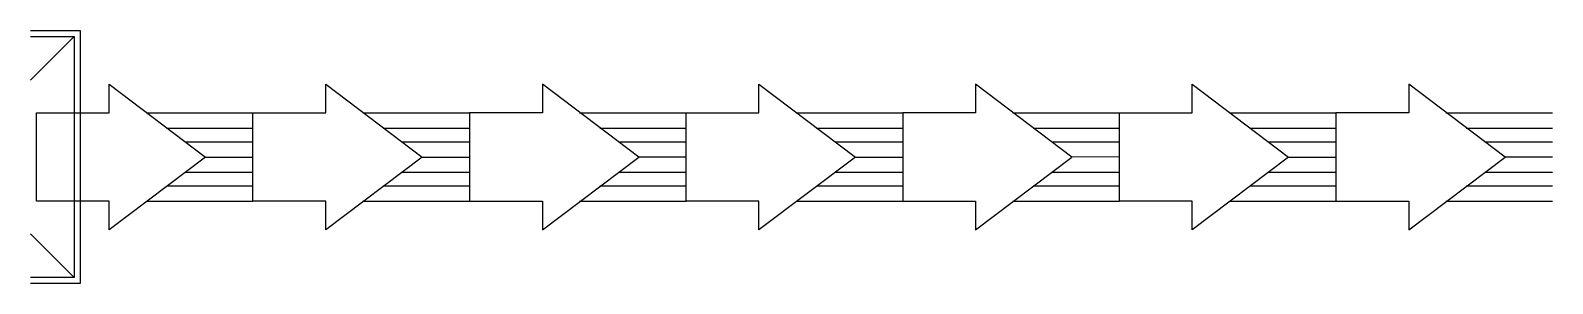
# Model space of a CAD drawing. Header units: metres. Extents: x -1164 to -1017, y 3 to 563.
# Drawn here: x -1084.86 to -1078.53, y 541.55 to 542.6 of the extents above; entities that cross this region are included whole.
import ezdxf

# ---------------------------------------------------------------- set-up
doc = ezdxf.new("R2010")
doc.units = ezdxf.units.M

# ---------------------------------------------------------------- blocks, each defined once
blk = doc.blocks.new('T2DPAA-T2D-C3S-SD-M2D-100020_250_dwg-40816774-DRG 2873021 - motorway level drainage')
at = {"color": 253, "lineweight": 25, "true_color": 0xa3a3a3}
for p, q in [((85.9745, -407.9136), (86.0276, -408.1132)), ((85.1593, -408.1303), (85.0305, -408.3523)), ((85.7675, -408.4671), (85.8813, -408.8951)), ((85.4142, -408.561), (85.5279, -408.989)), ((85.728, -408.5648), (85.8201, -408.9114)), ((85.497, -408.6262), (85.5891, -408.9728)), ((85.5712, -408.6865), (85.6435, -408.9583)), ((85.6935, -408.654), (85.7658, -408.9258)), ((85.9987, -409.3369), (86.1124, -409.7649)), ((85.6453, -409.4308), (85.7591, -409.8588)), ((85.9592, -409.4346), (86.0513, -409.7812)), ((85.7282, -409.496), (85.8203, -409.8426)), ((85.8024, -409.5563), (85.8746, -409.8281)), ((85.9247, -409.5238), (85.9969, -409.7956)), ((86.2298, -410.2067), (86.3436, -410.6347)), ((85.8765, -410.3006), (85.9903, -410.7286)), ((86.1903, -410.3045), (86.2824, -410.651)), ((85.9593, -410.3659), (86.0514, -410.7124)), ((86.1559, -410.3936), (86.2281, -410.6654)), ((86.0335, -410.4261), (86.1058, -410.6979)), ((86.461, -411.0765), (86.5748, -411.5045)), ((86.1077, -411.1704), (86.2214, -411.5984)), ((86.4215, -411.1743), (86.5136, -411.5208)), ((86.1905, -411.2357), (86.2826, -411.5822)), ((86.387, -411.2635), (86.4592, -411.5352)), ((86.2647, -411.296), (86.3369, -411.5677)), ((86.6922, -411.9463), (86.8059, -412.3744)), ((86.3388, -412.0402), (86.4526, -412.4683)), ((86.6527, -412.0441), (86.7448, -412.3906)), ((86.4216, -412.1055), (86.5137, -412.452)), ((86.4959, -412.1658), (86.5681, -412.4376)), ((86.6182, -412.1333), (86.6904, -412.4051)), ((86.9233, -412.8161), (87.0371, -413.2442)), ((86.57, -412.91), (86.6838, -413.3381)), ((86.8838, -412.9139), (86.9759, -413.2604)), ((86.6528, -412.9753), (86.7449, -413.3218)), ((86.727, -413.0356), (86.7993, -413.3074)), ((86.8493, -413.0031), (86.9216, -413.2749)), ((87.1545, -413.6859), (87.2682, -414.114)), ((86.8012, -413.7798), (86.9149, -414.2079)), ((87.115, -413.7837), (87.2071, -414.1302)), ((86.884, -413.8451), (86.9761, -414.1916)), ((87.0805, -413.8729), (87.1527, -414.1447)), ((86.9582, -413.9054), (87.0304, -414.1772))]:
    blk.add_line(p, q, dxfattribs=at)
at = {"color": 253, "lineweight": 25, "true_color": 0xa3a3a3, "flags": 128}
for points in [[(85.9503, -407.9201), (85.997, -408.0955), (85.7749, -407.9667)], [(85.654, -408.7518), (85.2589, -408.4422), (85.3744, -408.4115), (85.2968, -408.1193), (85.6501, -408.0254), (85.7278, -408.3176), (85.8433, -408.2869), (85.654, -408.7518), (85.7046, -408.9421)], [(86.0276, -408.1132), (85.0128, -408.3829), (84.9597, -408.1833)], [(85.997, -408.0955), (85.0305, -408.3523), (84.9839, -408.1769)], [(85.8852, -409.6216), (85.4901, -409.312), (85.6056, -409.2813), (85.528, -408.9891), (85.8813, -408.8952), (85.9589, -409.1874), (86.0745, -409.1567), (85.8852, -409.6216), (85.9358, -409.8119)], [(86.1669, -410.6817), (86.1164, -410.4914), (86.3056, -410.0265), (86.1901, -410.0572), (86.1125, -409.765), (85.7591, -409.8589), (85.8368, -410.1511), (85.7213, -410.1818), (86.1164, -410.4914)], [(86.3475, -411.3612), (85.9524, -411.0516), (86.0679, -411.0209), (85.9903, -410.7287), (86.3436, -410.6348), (86.4213, -410.927), (86.5368, -410.8963), (86.3475, -411.3612), (86.3981, -411.5515)], [(86.6293, -412.4213), (86.5787, -412.231), (86.7679, -411.7661), (86.6524, -411.7968), (86.5748, -411.5046), (86.2214, -411.5985), (86.2991, -411.8907), (86.1836, -411.9214), (86.5787, -412.231)], [(86.8099, -413.1009), (86.4147, -412.7912), (86.5303, -412.7605), (86.4526, -412.4683), (86.8059, -412.3744), (86.8836, -412.6666), (86.9991, -412.6359), (86.8099, -413.1009), (86.8604, -413.2911)], [(87.0916, -414.1609), (87.041, -413.9707), (87.2303, -413.5057), (87.1148, -413.5364), (87.0371, -413.2442), (86.6838, -413.3381), (86.7614, -413.6303), (86.6459, -413.661), (87.041, -413.9707)]]:
    blk.add_lwpolyline(points, dxfattribs=at)
blk = doc.blocks.new('T2DPAA-T2D-PWC-SD-M2D-100001_ProposedDrainage_rvt-2-DRG 2873021 - motorway level drainage')
at = {"color": 253, "lineweight": 25, "true_color": 0xa3a3a3, "rotation": 75.11694444444437}
blk.add_blockref('T2DPAA-T2D-C3S-SD-M2D-100020_250_dwg-40816774-DRG 2873021 - motorway level drainage', (-1569.5164, 564.2847), dxfattribs=at)

msp = doc.modelspace()

# ---------------------------------------------------------------- block references
at = {"lineweight": 5}
msp.add_blockref('T2DPAA-T2D-PWC-SD-M2D-100001_ProposedDrainage_rvt-2-DRG 2873021 - motorway level drainage', (68.3458246, 0), dxfattribs=at)

doc.saveas('drawing.dxf')
